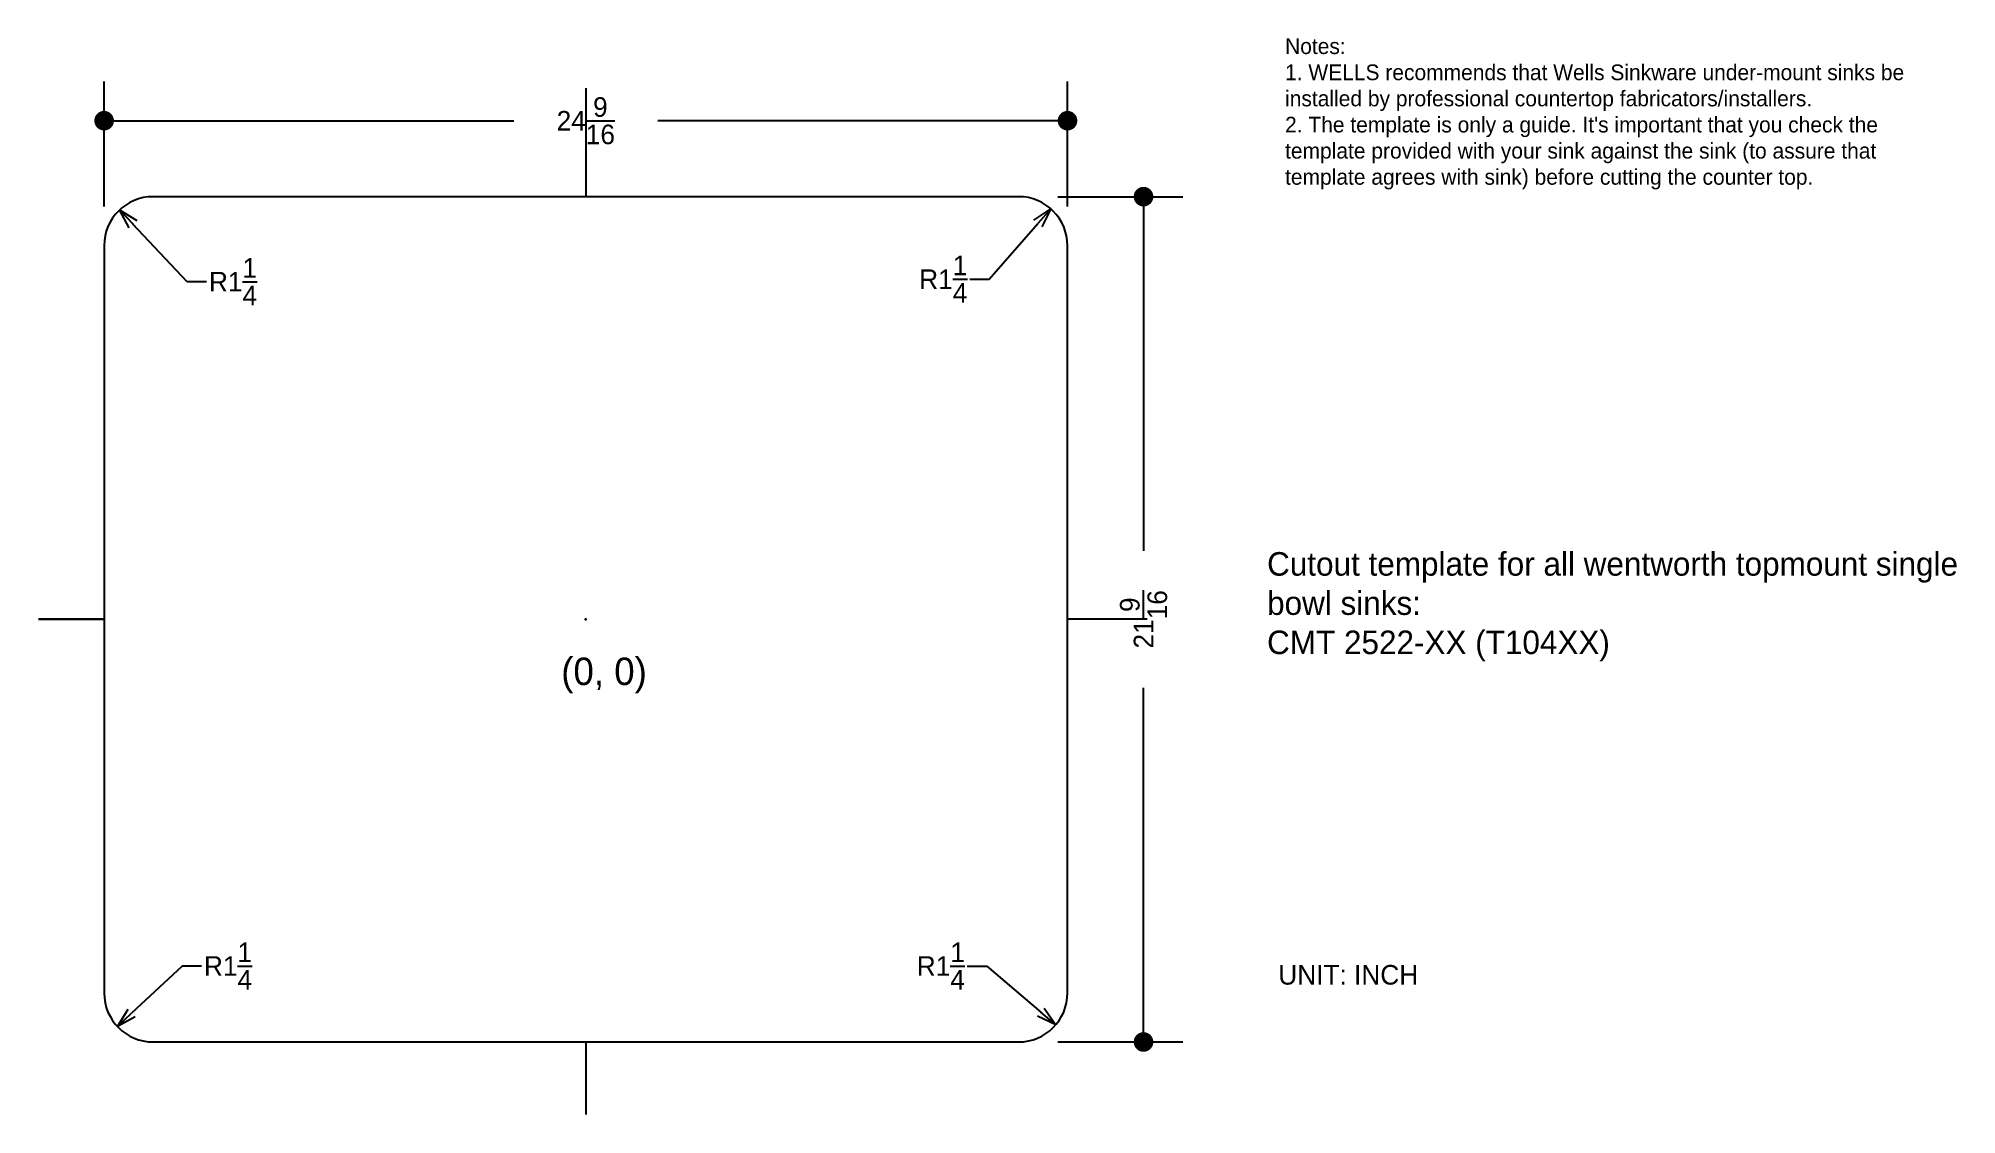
# Model space of a CAD drawing. Header units: inches. Extents: x 8.3 to 57.2, y 8.1 to 35.6.
import ezdxf

# ---------------------------------------------------------------- set-up
doc = ezdxf.new("R2010")
doc.units = ezdxf.units.IN
doc.header["$MEASUREMENT"] = 0
doc.dimstyles.get("Standard").update_dxf_attribs({"dimtxt": 0.18, "dimasz": 0.18, "dimexe": 0.18, "dimexo": 0.0625, "dimgap": 0.09, "dimtad": 0, "dimtih": 1, "dimtoh": 1, "dimdec": 4, "dimzin": 0, "dimdsep": 46, "dimtxsty": 'Standard', "dimcen": 0.09, "dimadec": 0, "dimazin": 0, "dimtfac": 1, "dimtdec": 4, "dimtofl": 0, "dimtmove": 0, "dimatfit": 3, "dimfxl": 1, "dimtolj": 1, "dimtzin": 0, "dimarcsym": 0})

# ---------------------------------------------------------------- blocks, each defined once
blk = doc.blocks.new('_Open30')
at = {"color": 0, "linetype": 'ByBlock', "lineweight": -2}
for p, q in [((-1, 0.268), (0, 0)), ((0, 0), (-1, -0.268)), ((0, 0), (-1, 0))]:
    blk.add_line(p, q, dxfattribs=at)
blk = doc.blocks.new('*D5')
at = {"color": 3, "lineweight": -2}
for p, q in [((12.113, 29.394), (10.736, 30.859)), ((12.613, 29.394), (12.113, 29.394))]:
    blk.add_line(p, q, dxfattribs=at)
at = {"layer": 'Defpoints', "color": 0}
for p in [(10.394, 31.224), (11.25, 30.312)]:
    blk.add_point(p, dxfattribs=at)
at = {"color": 3, "lineweight": -2, "xscale": 0.5, "yscale": 0.5, "zscale": 0.5, "rotation": 133.2094312239968}
blk.add_blockref('_Open30', (10.394, 31.224), dxfattribs=at)
at = {"color": 3, "insert": (13.286, 29.394), "char_height": 0.5, "attachment_point": 5}
blk.add_mtext('\\A1;R1{\\H1.000000x;\\S1/4;}', dxfattribs=at)
blk = doc.blocks.new('*D6')
at = {"color": 3, "lineweight": -2}
for p, q in [((32.569, 29.457), (33.805, 30.878)), ((32.069, 29.457), (32.569, 29.457))]:
    blk.add_line(p, q, dxfattribs=at)
at = {"layer": 'Defpoints', "color": 0}
for p in [(34.133, 31.256), (33.313, 30.313)]:
    blk.add_point(p, dxfattribs=at)
at = {"color": 3, "lineweight": -2, "xscale": 0.5, "yscale": 0.5, "zscale": 0.5, "rotation": 48.98091426575533}
blk.add_blockref('_Open30', (34.133, 31.256), dxfattribs=at)
at = {"color": 3, "insert": (31.395, 29.457), "char_height": 0.5, "attachment_point": 5}
blk.add_mtext('\\A1;R1{\\H1.000000x;\\S1/4;}', dxfattribs=at)
blk = doc.blocks.new('*D7')
at = {"color": 3, "lineweight": -2}
for p, q in [((11.986, 11.938), (10.702, 10.738)), ((12.486, 11.938), (11.986, 11.938))]:
    blk.add_line(p, q, dxfattribs=at)
at = {"layer": 'Defpoints', "color": 0}
for p in [(11.25, 11.25), (10.337, 10.396)]:
    blk.add_point(p, dxfattribs=at)
at = {"color": 3, "lineweight": -2, "xscale": 0.5, "yscale": 0.5, "zscale": 0.5, "rotation": 223.0909622550936}
blk.add_blockref('_Open30', (10.337, 10.396), dxfattribs=at)
at = {"color": 3, "insert": (13.159, 11.938), "char_height": 0.5, "attachment_point": 5}
blk.add_mtext('\\A1;R1{\\H1.000000x;\\S1/4;}', dxfattribs=at)
blk = doc.blocks.new('*D8')
at = {"color": 3, "lineweight": -2}
for p, q in [((32.005, 11.938), (32.505, 11.938)), ((32.505, 11.938), (33.883, 10.763))]:
    blk.add_line(p, q, dxfattribs=at)
at = {"layer": 'Defpoints', "color": 0}
for p in [(33.313, 11.25), (34.264, 10.439)]:
    blk.add_point(p, dxfattribs=at)
at = {"color": 3, "lineweight": -2, "xscale": 0.5, "yscale": 0.5, "zscale": 0.5, "rotation": 319.5479644395856}
blk.add_blockref('_Open30', (34.264, 10.439), dxfattribs=at)
at = {"color": 3, "insert": (31.332, 11.938), "char_height": 0.5, "attachment_point": 5}
blk.add_mtext('\\A1;R1{\\H1.000000x;\\S1/4;}', dxfattribs=at)
blk = doc.blocks.new('_DOT')
at = {"color": 0, "linetype": 'ByBlock'}
blk.add_line((-0.5, 0), (-1, 0), dxfattribs=at)
at = {"color": 0, "linetype": 'ByBlock', "const_width": 0.5}
blk.add_lwpolyline([(-0.25, 0, 1), (0.25, 0, 1)], format="xyb", close=True, dxfattribs=at)
blk = doc.blocks.new('*D14')
at = {"color": 0, "lineweight": -2}
for p, q in [((10, 31.312), (10, 34.5)), ((34.562, 31.312), (34.562, 34.5))]:
    blk.add_line(p, q, dxfattribs=at)
at = {"color": 3, "lineweight": -2}
for p, q in [((10.5, 33.5), (20.448, 33.5)), ((34.062, 33.5), (24.115, 33.5))]:
    blk.add_line(p, q, dxfattribs=at)
at = {"layer": 'Defpoints', "color": 0}
for p in [(34.562, 33.5), (10, 30.312), (34.562, 30.312)]:
    blk.add_point(p, dxfattribs=at)
at = {"color": 3, "lineweight": -2, "xscale": 0.5, "yscale": 0.5, "zscale": 0.5, "rotation": 180}
blk.add_blockref('_DOT', (10, 33.5), dxfattribs=at)
at = {"color": 3, "lineweight": -2, "xscale": 0.5, "yscale": 0.5, "zscale": 0.5}
blk.add_blockref('_DOT', (34.562, 33.5), dxfattribs=at)
at = {"color": 3, "insert": (22.281, 33.5), "char_height": 0.5, "attachment_point": 5}
blk.add_mtext('\\A1;24{\\H1.000000x;\\S9/16;}', dxfattribs=at)
blk = doc.blocks.new('*D15')
at = {"color": 0, "lineweight": -2}
for p, q in [((34.3125, 31.5625), (37.5, 31.5625)), ((34.3125, 10), (37.5, 10))]:
    blk.add_line(p, q, dxfattribs=at)
at = {"color": 3, "lineweight": -2}
for p, q in [((36.5, 31.0625), (36.5, 22.53125)), ((36.5, 10.5), (36.5, 19.03125))]:
    blk.add_line(p, q, dxfattribs=at)
at = {"layer": 'Defpoints', "color": 0}
for p in [(33.3125, 31.5625), (33.3125, 10), (36.5, 10)]:
    blk.add_point(p, dxfattribs=at)
at = {"color": 3, "lineweight": -2, "xscale": 0.5, "yscale": 0.5, "zscale": 0.5}
for p, rotation in [((36.5, 31.5625), 90), ((36.5, 10), 270)]:
    blk.add_blockref('_DOT', p, dxfattribs=dict(at, rotation=rotation))
at = {"color": 3, "insert": (36.5, 20.78125), "char_height": 0.5, "attachment_point": 5, "rotation": 90}
blk.add_mtext('\\A1;21{\\H1.000000x;\\S9/16;}', dxfattribs=at)

msp = doc.modelspace()

# ---------------------------------------------------------------- linework, layer by layer
at = {"color": 1}
for p, q in [((22.28125, 34.32787), (22.28125, 31.5625)), ((8.32336, 20.78125), (10, 20.78125)), ((36.58938, 20.78125), (34.5625, 20.78125)), ((22.28125, 10), (22.28125, 8.14618))]:
    msp.add_line(p, q, dxfattribs=at)
for p, q in [((33.3125, 31.5625), (11.25, 31.5625)), ((10, 30.3125), (10, 11.25)), ((34.5625, 11.25), (34.5625, 30.3125)), ((10, 20.78125), (8.32336, 20.78125)), ((11.25, 10), (33.3125, 10))]:
    msp.add_line(p, q)
for centre, start, end in [((11.25, 30.3125), 90, 180), ((33.3125, 30.3125), 0, 90), ((11.25, 11.25), 180, 270), ((33.3125, 11.25), 270, 0)]:
    msp.add_arc(centre, 1.25, start, end)
at = {"color": 1, "lineweight": 30, "ltscale": 2}
msp.add_point((22.28125, 20.78125), dxfattribs=at)

# ---------------------------------------------------------------- texts
at = {"attachment_point": 1}
for s, insert, char_height, width in [("{\\H2x;\\C4;Notes: \\P1. WELLS recommends that Wells Sinkware under-mount sinks be installed by professional countertop fabricators/installers. \\P2. The template is only a guide. It's important that you check the template provided with your sink against the sink (to assure that template agrees with sink) before cutting the counter top.}", (40.10883, 35.60102), 0.2, 16.899388), ('{\\C3;Cutout template for all wentworth topmount single bowl sinks:\\PCMT 2522-XX (T104XX)}', (39.65054, 22.49476), 0.6, 18.996912), ('{\\C1;(0, 0)}', (21.65355, 19.80483), 0.7, 5.0984594), ('{\\C3;UNIT: INCH}', (39.93697, 11.96397), 0.5, 8.5929092)]:
    msp.add_mtext(s, dxfattribs=dict(at, insert=insert, char_height=char_height, width=width))

# ---------------------------------------------------------------- dimensions: what is measured, and where the dimension line sits
at = {"color": 3}
dim = msp.add_linear_dim(base=(34.5625, 33.5), p1=(10, 30.3125), p2=(34.5625, 30.3125), dimstyle='Standard', override={"dimtxt": 0.5, "dimasz": 0.5, "dimexe": 1, "dimexo": 1, "dimgap": 1, "dimtih": 0, "dimtoh": 1, "dimlunit": 5, "dimblk1": 'DOT', "dimblk2": 'DOT', "dimsah": 1, "dimdle": 1, "dimse1": 0, "dimsd1": 0, "dimclrd": 3, "dimclrt": 3}, dxfattribs=at)
dim.commit()
dim.dimension.update_dxf_attribs({"geometry": '*D14', "text_midpoint": (22.28125, 33.5)})
dim = msp.add_linear_dim(base=(36.5, 10), p1=(33.3125, 31.5625), p2=(33.3125, 10), angle=90, dimstyle='Standard', override={"dimtxt": 0.5, "dimasz": 0.5, "dimexe": 1, "dimexo": 1, "dimgap": 1, "dimtih": 0, "dimtoh": 1, "dimlunit": 5, "dimblk1": 'DOT', "dimblk2": 'DOT', "dimsah": 1, "dimdle": 1, "dimse1": 0, "dimsd1": 0, "dimclrd": 3, "dimclrt": 3}, dxfattribs=at)
dim.commit()
dim.dimension.update_dxf_attribs({"geometry": '*D15', "text_midpoint": (36.5, 20.78125)})
for center, mpoint, override, picture, middle in [((11.25, 30.3125), (10.39417, 31.22357), {"dimtxt": 0.5, "dimasz": 0.5, "dimlunit": 5, "dimblk2": 'Open30', "dimsah": 1, "dimcen": 0.2, "dimclrd": 3, "dimclrt": 3, "dimtmove": 1}, '*D5', (12.113, 29.3938)), ((33.3125, 30.3125), (34.13289, 31.25561), {"dimtxt": 0.5, "dimasz": 0.5, "dimlunit": 5, "dimblk2": 'Open30', "dimsah": 1, "dimclrd": 3, "dimclrt": 3, "dimtmove": 1}, '*D6', (32.56856, 29.45727)), ((11.25, 11.25), (10.33716, 10.39605), {"dimtxt": 0.5, "dimasz": 0.5, "dimlunit": 5, "dimblk2": 'Open30', "dimsah": 1, "dimclrd": 3, "dimclrt": 3, "dimtmove": 1}, '*D7', (11.98595, 11.93847)), ((33.3125, 11.25), (34.26369, 10.43899), {"dimtxt": 0.5, "dimasz": 0.5, "dimlunit": 5, "dimblk2": 'Open30', "dimsah": 1, "dimclrd": 3, "dimclrt": 3, "dimtmove": 1}, '*D8', (32.50503, 11.93847))]:
    dim = msp.add_radius_dim(center=center, mpoint=mpoint, dimstyle='Standard', override=override, dxfattribs=at)
    dim.commit()
    dim.dimension.update_dxf_attribs({"geometry": picture, "text_midpoint": middle, "dimtype": 164})

doc.saveas('drawing.dxf')
